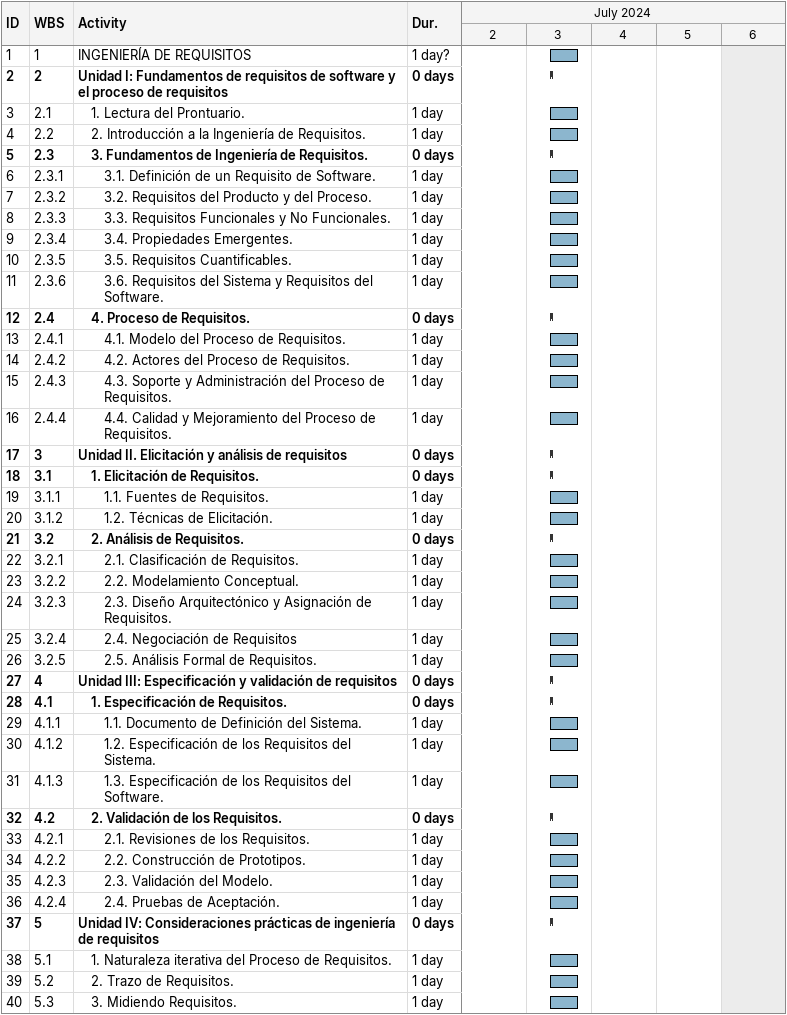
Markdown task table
| ID | WBS | Task | Duration | Start | Finish |
|---|---|---|---|---|---|
| 1 | 1 | INGENIERÍA DE REQUISITOS | 1d? | 2024-07-03 | 2024-07-03 |
| 2 | 2 | **Unidad I: Fundamentos de requisitos de software y el proceso de requisitos** | 0d | 2024-07-03 | 2024-07-03 |
| 3 | 2.1 | 1. Lectura del Prontuario. | 1d | 2024-07-03 | 2024-07-03 |
| 4 | 2.2 | 2. Introducción a la Ingeniería de Requisitos. | 1d | 2024-07-03 | 2024-07-03 |
| 5 | 2.3 | **3. Fundamentos de Ingeniería de Requisitos.** | 0d | 2024-07-03 | 2024-07-03 |
| 6 | 2.3.1 | 3.1. Definición de un Requisito de Software. | 1d | 2024-07-03 | 2024-07-03 |
| 7 | 2.3.2 | 3.2. Requisitos del Producto y del Proceso. | 1d | 2024-07-03 | 2024-07-03 |
| 8 | 2.3.3 | 3.3. Requisitos Funcionales y No Funcionales. | 1d | 2024-07-03 | 2024-07-03 |
| 9 | 2.3.4 | 3.4. Propiedades Emergentes. | 1d | 2024-07-03 | 2024-07-03 |
| 10 | 2.3.5 | 3.5. Requisitos Cuantificables. | 1d | 2024-07-03 | 2024-07-03 |
| 11 | 2.3.6 | 3.6. Requisitos del Sistema y Requisitos del Software. | 1d | 2024-07-03 | 2024-07-03 |
| 12 | 2.4 | **4. Proceso de Requisitos.** | 0d | 2024-07-03 | 2024-07-03 |
| 13 | 2.4.1 | 4.1. Modelo del Proceso de Requisitos. | 1d | 2024-07-03 | 2024-07-03 |
| 14 | 2.4.2 | 4.2. Actores del Proceso de Requisitos. | 1d | 2024-07-03 | 2024-07-03 |
| 15 | 2.4.3 | 4.3. Soporte y Administración del Proceso de Requisitos. | 1d | 2024-07-03 | 2024-07-03 |
| 16 | 2.4.4 | 4.4. Calidad y Mejoramiento del Proceso de Requisitos. | 1d | 2024-07-03 | 2024-07-03 |
| 17 | 3 | **Unidad II. Elicitación y análisis de requisitos** | 0d | 2024-07-03 | 2024-07-03 |
| 18 | 3.1 | **1. Elicitación de Requisitos.** | 0d | 2024-07-03 | 2024-07-03 |
| 19 | 3.1.1 | 1.1. Fuentes de Requisitos. | 1d | 2024-07-03 | 2024-07-03 |
| 20 | 3.1.2 | 1.2. Técnicas de Elicitación. | 1d | 2024-07-03 | 2024-07-03 |
| 21 | 3.2 | **2. Análisis de Requisitos.** | 0d | 2024-07-03 | 2024-07-03 |
| 22 | 3.2.1 | 2.1. Clasificación de Requisitos. | 1d | 2024-07-03 | 2024-07-03 |
| 23 | 3.2.2 | 2.2. Modelamiento Conceptual. | 1d | 2024-07-03 | 2024-07-03 |
| 24 | 3.2.3 | 2.3. Diseño Arquitectónico y Asignación de Requisitos. | 1d | 2024-07-03 | 2024-07-03 |
| 25 | 3.2.4 | 2.4. Negociación de Requisitos | 1d | 2024-07-03 | 2024-07-03 |
| 26 | 3.2.5 | 2.5. Análisis Formal de Requisitos. | 1d | 2024-07-03 | 2024-07-03 |
| 27 | 4 | **Unidad III: Especificación y validación de requisitos** | 0d | 2024-07-03 | 2024-07-03 |
| 28 | 4.1 | **1. Especificación de Requisitos.** | 0d | 2024-07-03 | 2024-07-03 |
| 29 | 4.1.1 | 1.1. Documento de Definición del Sistema. | 1d | 2024-07-03 | 2024-07-03 |
| 30 | 4.1.2 | 1.2. Especificación de los Requisitos del Sistema. | 1d | 2024-07-03 | 2024-07-03 |
| 31 | 4.1.3 | 1.3. Especificación de los Requisitos del Software. | 1d | 2024-07-03 | 2024-07-03 |
| 32 | 4.2 | **2. Validación de los Requisitos.** | 0d | 2024-07-03 | 2024-07-03 |
| 33 | 4.2.1 | 2.1. Revisiones de los Requisitos. | 1d | 2024-07-03 | 2024-07-03 |
| 34 | 4.2.2 | 2.2. Construcción de Prototipos. | 1d | 2024-07-03 | 2024-07-03 |
| 35 | 4.2.3 | 2.3. Validación del Modelo. | 1d | 2024-07-03 | 2024-07-03 |
| 36 | 4.2.4 | 2.4. Pruebas de Aceptación. | 1d | 2024-07-03 | 2024-07-03 |
| 37 | 5 | **Unidad IV: Consideraciones prácticas de ingeniería de requisitos** | 0d | 2024-07-03 | 2024-07-03 |
| 38 | 5.1 | 1. Naturaleza iterativa del Proceso de Requisitos. | 1d | 2024-07-03 | 2024-07-03 |
| 39 | 5.2 | 2. Trazo de Requisitos. | 1d | 2024-07-03 | 2024-07-03 |
| 40 | 5.3 | 3. Midiendo Requisitos. | 1d | 2024-07-03 | 2024-07-03 |
